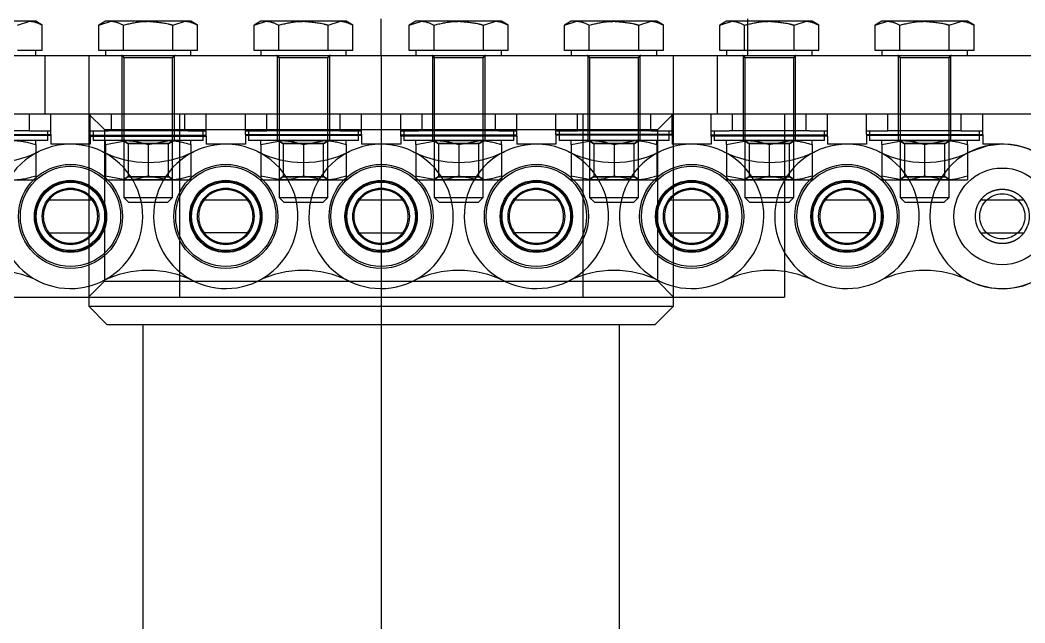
# Model space of a CAD drawing. Header units: metres. Extents: x 0 to 63075, y 0 to 44550.
# Drawn here: x 41609.9 to 41692.1, y 35201.8 to 35251.2 of the extents above; entities that cross this region are included whole.
import ezdxf

# ---------------------------------------------------------------- set-up
doc = ezdxf.new("R2010")
doc.units = ezdxf.units.M
doc.header["$LTSCALE"] = 75
doc.linetypes.add('HIDDEN2', pattern=[4.7625, 3.175, -1.5875])
doc.layers.add('SDM', color=7, linetype='Continuous')
doc.layers.add('ST1', color=7, linetype='HIDDEN2')

# ---------------------------------------------------------------- blocks, each defined once
blk = doc.blocks.new('A$C6e6623c1')
at = {"layer": 'ST1'}
for p, q in [((4337.609, 1710.152), (4334.578, 1710.152)), ((4336.598, 1709.84), (4337.609, 1710.152)), ((4338.078, 1710.152), (4337.609, 1710.152)), ((4338.619, 1709.84), (4338.078, 1710.152)), ((4343.236, 1709.84), (4344.246, 1710.152)), ((4343.778, 1710.152), (4343.236, 1709.84)), ((4344.246, 1710.152), (4343.778, 1710.152)), ((4347.278, 1710.152), (4344.246, 1710.152)), ((4350.309, 1710.152), (4347.278, 1710.152)), ((4349.298, 1709.84), (4350.309, 1710.152)), ((4350.778, 1710.152), (4350.309, 1710.152)), ((4351.319, 1709.84), (4350.778, 1710.152)), ((4355.936, 1709.84), (4356.946, 1710.152)), ((4356.478, 1710.152), (4355.936, 1709.84)), ((4356.946, 1710.152), (4356.478, 1710.152)), ((4359.978, 1710.152), (4356.946, 1710.152)), ((4363.009, 1710.152), (4359.978, 1710.152)), ((4361.998, 1709.84), (4363.009, 1710.152)), ((4363.478, 1710.152), (4363.009, 1710.152)), ((4364.019, 1709.84), (4363.478, 1710.152)), ((4366.327, 1707.353), (4366.327, 1710.353)), ((4368.636, 1709.84), (4369.646, 1710.152)), ((4369.178, 1710.152), (4368.636, 1709.84)), ((4369.646, 1710.152), (4369.178, 1710.152)), ((4372.678, 1710.152), (4369.646, 1710.152)), ((4375.709, 1710.152), (4372.678, 1710.152)), ((4374.698, 1709.84), (4375.709, 1710.152)), ((4376.178, 1710.152), (4375.709, 1710.152)), ((4376.719, 1709.84), (4376.178, 1710.152)), ((4381.336, 1709.84), (4382.346, 1710.152)), ((4381.878, 1710.152), (4381.336, 1709.84)), ((4382.346, 1710.152), (4381.878, 1710.152)), ((4385.378, 1710.152), (4382.346, 1710.152)), ((4388.409, 1710.152), (4385.378, 1710.152)), ((4387.398, 1709.84), (4388.409, 1710.152)), ((4388.878, 1710.152), (4388.409, 1710.152)), ((4389.419, 1709.84), (4388.878, 1710.152)), ((4394.036, 1709.84), (4395.046, 1710.152)), ((4394.578, 1710.152), (4394.036, 1709.84)), ((4395.046, 1710.152), (4394.578, 1710.152)), ((4398.078, 1710.152), (4395.046, 1710.152)), ((4396.328, 1707.353), (4396.328, 1710.353)), ((4401.109, 1710.152), (4398.078, 1710.152)), ((4400.098, 1709.84), (4401.109, 1710.152)), ((4401.578, 1710.152), (4401.109, 1710.152)), ((4402.119, 1709.84), (4401.578, 1710.152)), ((4406.736, 1709.84), (4407.746, 1710.152)), ((4407.278, 1710.152), (4406.736, 1709.84)), ((4407.746, 1710.152), (4407.278, 1710.152)), ((4410.778, 1710.152), (4407.746, 1710.152)), ((4413.809, 1710.152), (4410.778, 1710.152)), ((4412.798, 1709.84), (4413.809, 1710.152)), ((4414.278, 1710.152), (4413.809, 1710.152)), ((4414.819, 1709.84), (4414.278, 1710.152)), ((4338.619, 1707.753), (4338.619, 1709.84)), ((4343.236, 1707.753), (4343.236, 1709.84)), ((4345.257, 1707.753), (4345.257, 1709.84)), ((4349.298, 1707.753), (4349.298, 1709.84)), ((4351.319, 1707.753), (4351.319, 1709.84)), ((4355.936, 1707.753), (4355.936, 1709.84)), ((4357.957, 1707.753), (4357.957, 1709.84)), ((4361.998, 1707.753), (4361.998, 1709.84)), ((4364.019, 1707.753), (4364.019, 1709.84)), ((4368.636, 1707.753), (4368.636, 1709.84)), ((4370.657, 1707.753), (4370.657, 1709.84)), ((4374.698, 1707.753), (4374.698, 1709.84)), ((4376.719, 1707.753), (4376.719, 1709.84)), ((4381.336, 1707.753), (4381.336, 1709.84)), ((4383.357, 1707.753), (4383.357, 1709.84)), ((4387.398, 1707.753), (4387.398, 1709.84)), ((4389.419, 1707.753), (4389.419, 1709.84)), ((4394.036, 1707.753), (4394.036, 1709.84)), ((4396.057, 1707.753), (4396.057, 1709.84)), ((4400.098, 1707.753), (4400.098, 1709.84)), ((4402.119, 1707.753), (4402.119, 1709.84)), ((4406.736, 1707.753), (4406.736, 1709.84)), ((4408.757, 1707.753), (4408.757, 1709.84)), ((4412.798, 1707.753), (4412.798, 1709.84)), ((4414.819, 1707.753), (4414.819, 1709.84)), ((4337.609, 1707.753), (4336.598, 1707.753)), ((4338.619, 1707.753), (4337.609, 1707.753)), ((4338.078, 1707.353), (4338.078, 1707.753)), ((4344.246, 1707.753), (4343.236, 1707.753)), ((4343.778, 1707.753), (4343.778, 1707.353)), ((4345.257, 1707.753), (4344.246, 1707.753)), ((4347.278, 1707.753), (4345.257, 1707.753)), ((4349.298, 1707.753), (4347.278, 1707.753)), ((4350.309, 1707.753), (4349.298, 1707.753)), ((4351.319, 1707.753), (4350.309, 1707.753)), ((4350.778, 1707.353), (4350.778, 1707.753)), ((4356.946, 1707.753), (4355.936, 1707.753)), ((4356.478, 1707.753), (4356.478, 1707.353)), ((4357.957, 1707.753), (4356.946, 1707.753)), ((4359.978, 1707.753), (4357.957, 1707.753)), ((4361.998, 1707.753), (4359.978, 1707.753)), ((4363.009, 1707.753), (4361.998, 1707.753)), ((4364.019, 1707.753), (4363.009, 1707.753)), ((4363.478, 1707.353), (4363.478, 1707.753)), ((4369.646, 1707.753), (4368.636, 1707.753)), ((4369.178, 1707.753), (4369.178, 1707.353)), ((4370.657, 1707.753), (4369.646, 1707.753)), ((4372.678, 1707.753), (4370.657, 1707.753)), ((4374.698, 1707.753), (4372.678, 1707.753)), ((4375.709, 1707.753), (4374.698, 1707.753)), ((4376.719, 1707.753), (4375.709, 1707.753)), ((4376.178, 1707.353), (4376.178, 1707.753)), ((4382.346, 1707.753), (4381.336, 1707.753)), ((4381.878, 1707.753), (4381.878, 1707.353)), ((4383.357, 1707.753), (4382.346, 1707.753)), ((4385.378, 1707.753), (4383.357, 1707.753)), ((4387.398, 1707.753), (4385.378, 1707.753)), ((4388.409, 1707.753), (4387.398, 1707.753)), ((4389.419, 1707.753), (4388.409, 1707.753)), ((4388.878, 1707.353), (4388.878, 1707.753)), ((4395.046, 1707.753), (4394.036, 1707.753)), ((4394.578, 1707.753), (4394.578, 1707.353)), ((4396.057, 1707.753), (4395.046, 1707.753)), ((4398.078, 1707.753), (4396.057, 1707.753)), ((4400.098, 1707.753), (4398.078, 1707.753)), ((4401.109, 1707.753), (4400.098, 1707.753)), ((4402.119, 1707.753), (4401.109, 1707.753)), ((4401.578, 1707.353), (4401.578, 1707.753)), ((4407.746, 1707.753), (4406.736, 1707.753)), ((4407.278, 1707.753), (4407.278, 1707.353)), ((4408.757, 1707.753), (4407.746, 1707.753)), ((4410.778, 1707.753), (4408.757, 1707.753)), ((4412.798, 1707.753), (4410.778, 1707.753)), ((4413.809, 1707.753), (4412.798, 1707.753)), ((4414.819, 1707.753), (4413.809, 1707.753)), ((4414.278, 1707.353), (4414.278, 1707.753)), ((4312.468, 1707.353), (4420.188, 1707.353)), ((4338.828, 1707.353), (4338.828, 1702.59)), ((4342.426, 1707.353), (4342.426, 1686.832)), ((4345.128, 1707.353), (4345.128, 1702.59)), ((4349.278, 1707.152), (4345.278, 1707.152)), ((4345.278, 1707.152), (4345.278, 1695.743)), ((4349.278, 1695.743), (4349.278, 1707.152)), ((4349.428, 1702.59), (4349.428, 1707.353)), ((4357.828, 1707.353), (4357.828, 1702.59)), ((4361.978, 1707.152), (4357.978, 1707.152)), ((4357.978, 1707.152), (4357.978, 1695.743)), ((4361.978, 1695.743), (4361.978, 1707.152)), ((4362.128, 1702.59), (4362.128, 1707.353)), ((4366.327, 1707.353), (4366.327, 1686.832)), ((4370.528, 1707.353), (4370.528, 1702.59)), ((4374.678, 1707.152), (4370.678, 1707.152)), ((4370.678, 1707.152), (4370.678, 1695.743)), ((4374.678, 1695.743), (4374.678, 1707.152)), ((4374.828, 1702.59), (4374.828, 1707.353)), ((4383.228, 1707.353), (4383.228, 1702.59)), ((4387.378, 1707.152), (4383.378, 1707.152)), ((4383.378, 1707.152), (4383.378, 1695.743)), ((4387.378, 1695.743), (4387.378, 1707.152)), ((4387.528, 1702.59), (4387.528, 1707.353)), ((4390.229, 1686.832), (4390.229, 1707.353)), ((4393.828, 1702.59), (4393.828, 1707.353)), ((4395.928, 1707.353), (4395.928, 1702.59)), ((4400.078, 1707.152), (4396.078, 1707.152)), ((4396.078, 1707.152), (4396.078, 1695.743)), ((4400.078, 1695.743), (4400.078, 1707.152)), ((4400.228, 1702.59), (4400.228, 1707.353)), ((4408.628, 1707.353), (4408.628, 1702.59)), ((4412.778, 1707.152), (4408.778, 1707.152)), ((4408.778, 1707.152), (4408.778, 1695.743)), ((4412.778, 1695.743), (4412.778, 1707.152)), ((4412.928, 1702.59), (4412.928, 1707.353)), ((4312.468, 1702.59), (4420.188, 1702.59)), ((4337.578, 1701.19), (4337.578, 1702.59)), ((4339.328, 1701.19), (4339.328, 1702.59)), ((4342.401, 1702.59), (4343.703, 1701.289)), ((4342.528, 1701.19), (4342.528, 1702.59)), ((4344.278, 1701.19), (4344.278, 1702.59)), ((4345.128, 1702.59), (4345.128, 1701.19)), ((4349.428, 1701.19), (4349.428, 1702.59)), ((4349.83, 1702.59), (4349.83, 1687.59)), ((4350.278, 1701.19), (4350.278, 1702.59)), ((4352.028, 1701.19), (4352.028, 1702.59)), ((4355.228, 1701.19), (4355.228, 1702.59)), ((4356.978, 1701.19), (4356.978, 1702.59)), ((4357.828, 1702.59), (4357.828, 1701.19)), ((4362.128, 1701.19), (4362.128, 1702.59)), ((4362.978, 1701.19), (4362.978, 1702.59)), ((4364.728, 1701.19), (4364.728, 1702.59)), ((4367.928, 1701.19), (4367.928, 1702.59)), ((4369.678, 1701.19), (4369.678, 1702.59)), ((4370.528, 1702.59), (4370.528, 1701.19)), ((4374.828, 1701.19), (4374.828, 1702.59)), ((4375.678, 1701.19), (4375.678, 1702.59)), ((4377.428, 1701.19), (4377.428, 1702.59)), ((4380.628, 1701.19), (4380.628, 1702.59)), ((4382.378, 1701.19), (4382.378, 1702.59)), ((4382.825, 1702.59), (4382.825, 1687.59)), ((4383.228, 1702.59), (4383.228, 1701.19)), ((4387.528, 1701.19), (4387.528, 1702.59)), ((4388.378, 1701.19), (4388.378, 1702.59)), ((4388.953, 1701.289), (4390.254, 1702.59)), ((4390.128, 1701.19), (4390.128, 1702.59)), ((4393.328, 1701.19), (4393.328, 1702.59)), ((4395.078, 1701.19), (4395.078, 1702.59)), ((4395.928, 1702.59), (4395.928, 1701.19)), ((4399.323, 1702.59), (4399.323, 1687.59)), ((4400.228, 1701.19), (4400.228, 1702.59)), ((4401.078, 1701.19), (4401.078, 1702.59)), ((4402.828, 1701.19), (4402.828, 1702.59)), ((4406.028, 1701.19), (4406.028, 1702.59)), ((4407.778, 1701.19), (4407.778, 1702.59)), ((4408.628, 1702.59), (4408.628, 1701.19)), ((4412.928, 1701.19), (4412.928, 1702.59)), ((4413.778, 1701.19), (4413.778, 1702.59)), ((4415.528, 1701.19), (4415.528, 1702.59)), ((4337.578, 1701.19), (4331.578, 1701.19)), ((4337.578, 1701.19), (4339.328, 1701.19)), ((4339.078, 1700.39), (4339.078, 1701.19)), ((4339.328, 1700.878), (4339.328, 1701.19)), ((4342.528, 1701.19), (4343.994, 1701.19)), ((4342.528, 1700.753), (4342.528, 1701.19)), ((4342.778, 1701.19), (4342.778, 1700.39)), ((4343.703, 1701.289), (4388.953, 1701.289)), ((4343.703, 1701.289), (4343.703, 1688.891)), ((4350.561, 1701.19), (4343.994, 1701.19)), ((4345.128, 1701.19), (4345.128, 1700.39)), ((4349.428, 1700.39), (4349.428, 1701.19)), ((4350.561, 1701.19), (4352.028, 1701.19)), ((4351.778, 1700.39), (4351.778, 1701.19)), ((4352.028, 1700.753), (4352.028, 1701.19)), ((4355.228, 1701.19), (4356.978, 1701.19)), ((4355.228, 1700.878), (4355.228, 1701.19)), ((4355.478, 1701.19), (4355.478, 1700.39)), ((4362.978, 1701.19), (4356.978, 1701.19)), ((4357.828, 1701.19), (4357.828, 1700.39)), ((4362.128, 1700.39), (4362.128, 1701.19)), ((4362.978, 1701.19), (4364.728, 1701.19)), ((4364.478, 1700.39), (4364.478, 1701.19)), ((4364.728, 1700.878), (4364.728, 1701.19)), ((4367.928, 1701.19), (4369.394, 1701.19)), ((4367.928, 1700.753), (4367.928, 1701.19)), ((4368.178, 1701.19), (4368.178, 1700.39)), ((4375.961, 1701.19), (4369.394, 1701.19)), ((4370.528, 1701.19), (4370.528, 1700.39)), ((4374.828, 1700.39), (4374.828, 1701.19)), ((4375.961, 1701.19), (4377.428, 1701.19)), ((4377.178, 1700.39), (4377.178, 1701.19)), ((4377.428, 1700.753), (4377.428, 1701.19)), ((4380.628, 1701.19), (4382.378, 1701.19)), ((4380.628, 1700.878), (4380.628, 1701.19)), ((4380.878, 1701.19), (4380.878, 1700.39)), ((4388.378, 1701.19), (4382.378, 1701.19)), ((4383.228, 1701.19), (4383.228, 1700.39)), ((4387.528, 1700.39), (4387.528, 1701.19)), ((4388.378, 1701.19), (4390.128, 1701.19)), ((4388.953, 1688.891), (4388.953, 1701.289)), ((4389.878, 1700.39), (4389.878, 1701.19)), ((4390.128, 1700.878), (4390.128, 1701.19)), ((4393.328, 1701.19), (4394.794, 1701.19)), ((4393.328, 1700.753), (4393.328, 1701.19)), ((4393.578, 1701.19), (4393.578, 1700.39)), ((4401.361, 1701.19), (4394.794, 1701.19)), ((4395.928, 1701.19), (4395.928, 1700.39)), ((4400.228, 1700.39), (4400.228, 1701.19)), ((4401.361, 1701.19), (4402.828, 1701.19)), ((4402.578, 1700.39), (4402.578, 1701.19)), ((4402.828, 1700.753), (4402.828, 1701.19)), ((4406.028, 1701.19), (4407.778, 1701.19)), ((4406.028, 1700.878), (4406.028, 1701.19)), ((4406.278, 1701.19), (4406.278, 1700.39)), ((4413.778, 1701.19), (4407.778, 1701.19)), ((4408.628, 1701.19), (4408.628, 1700.39)), ((4412.928, 1700.39), (4412.928, 1701.19)), ((4413.778, 1701.19), (4415.528, 1701.19)), ((4415.278, 1700.39), (4415.278, 1701.19)), ((4415.528, 1700.878), (4415.528, 1701.19)), ((4329.828, 1700.878), (4339.328, 1700.878)), ((4329.828, 1700.84), (4339.328, 1700.84)), ((4339.078, 1700.39), (4330.078, 1700.39)), ((4339.328, 1700.878), (4339.328, 1700.095)), ((4342.528, 1700.84), (4352.028, 1700.84)), ((4342.528, 1700.753), (4352.028, 1700.753)), ((4342.528, 1700.753), (4342.528, 1700.095)), ((4351.778, 1700.39), (4342.778, 1700.39)), ((4343.778, 1700.077), (4345.528, 1700.39)), ((4345.278, 1700.39), (4345.278, 1700.365)), ((4345.278, 1700.39), (4345.628, 1700.145)), ((4349.278, 1700.365), (4345.278, 1700.365)), ((4345.278, 1700.365), (4345.628, 1700.12)), ((4347.278, 1700.077), (4349.028, 1700.39)), ((4348.928, 1700.145), (4349.278, 1700.39)), ((4348.928, 1700.12), (4349.278, 1700.365)), ((4349.278, 1700.365), (4349.278, 1700.39)), ((4352.028, 1700.753), (4352.028, 1700.095)), ((4355.228, 1700.878), (4364.728, 1700.878)), ((4355.228, 1700.878), (4355.228, 1700.095)), ((4355.228, 1700.84), (4364.728, 1700.84)), ((4364.478, 1700.39), (4355.478, 1700.39)), ((4356.478, 1700.077), (4358.228, 1700.39)), ((4357.978, 1700.39), (4357.978, 1700.365)), ((4357.978, 1700.39), (4358.328, 1700.145)), ((4361.978, 1700.365), (4357.978, 1700.365)), ((4357.978, 1700.365), (4358.328, 1700.12)), ((4359.978, 1700.077), (4361.728, 1700.39)), ((4361.628, 1700.145), (4361.978, 1700.39)), ((4361.628, 1700.12), (4361.978, 1700.365)), ((4361.978, 1700.365), (4361.978, 1700.39)), ((4364.728, 1700.878), (4364.728, 1700.095)), ((4377.428, 1700.84), (4367.928, 1700.84)), ((4377.428, 1700.753), (4367.928, 1700.753)), ((4367.928, 1700.753), (4367.928, 1700.095)), ((4377.178, 1700.39), (4368.178, 1700.39)), ((4369.178, 1700.077), (4370.928, 1700.39)), ((4370.678, 1700.39), (4370.678, 1700.365)), ((4370.678, 1700.39), (4371.028, 1700.145)), ((4374.678, 1700.365), (4370.678, 1700.365)), ((4370.678, 1700.365), (4371.028, 1700.12)), ((4372.678, 1700.077), (4374.428, 1700.39)), ((4374.328, 1700.145), (4374.678, 1700.39)), ((4374.328, 1700.12), (4374.678, 1700.365)), ((4374.678, 1700.365), (4374.678, 1700.39)), ((4377.428, 1700.753), (4377.428, 1700.095)), ((4390.128, 1700.878), (4380.628, 1700.878)), ((4380.628, 1700.878), (4380.628, 1700.095)), ((4390.128, 1700.84), (4380.628, 1700.84)), ((4389.878, 1700.39), (4380.878, 1700.39)), ((4381.878, 1700.077), (4383.628, 1700.39)), ((4383.378, 1700.39), (4383.728, 1700.145)), ((4383.378, 1700.39), (4383.378, 1700.365)), ((4387.378, 1700.365), (4383.378, 1700.365)), ((4383.378, 1700.365), (4383.728, 1700.12)), ((4385.378, 1700.077), (4387.128, 1700.39)), ((4387.028, 1700.145), (4387.378, 1700.39)), ((4387.028, 1700.12), (4387.378, 1700.365)), ((4387.378, 1700.365), (4387.378, 1700.39)), ((4390.128, 1700.878), (4390.128, 1700.095)), ((4402.828, 1700.84), (4393.328, 1700.84)), ((4402.828, 1700.753), (4393.328, 1700.753)), ((4393.328, 1700.753), (4393.328, 1700.095)), ((4402.578, 1700.39), (4393.578, 1700.39)), ((4394.578, 1700.077), (4396.328, 1700.39)), ((4396.078, 1700.39), (4396.078, 1700.365)), ((4396.078, 1700.39), (4396.428, 1700.145)), ((4400.078, 1700.365), (4396.078, 1700.365)), ((4396.078, 1700.365), (4396.428, 1700.12)), ((4398.078, 1700.077), (4399.828, 1700.39)), ((4399.728, 1700.145), (4400.078, 1700.39)), ((4399.728, 1700.12), (4400.078, 1700.365)), ((4400.078, 1700.365), (4400.078, 1700.39)), ((4402.828, 1700.753), (4402.828, 1700.095)), ((4406.028, 1700.878), (4415.528, 1700.878)), ((4406.028, 1700.878), (4406.028, 1700.095)), ((4406.028, 1700.84), (4415.528, 1700.84)), ((4415.278, 1700.39), (4406.278, 1700.39)), ((4407.278, 1700.077), (4409.028, 1700.39)), ((4408.778, 1700.39), (4409.128, 1700.145)), ((4408.778, 1700.39), (4408.778, 1700.365)), ((4412.778, 1700.365), (4408.778, 1700.365)), ((4408.778, 1700.365), (4409.128, 1700.12)), ((4410.778, 1700.077), (4412.528, 1700.39)), ((4412.428, 1700.145), (4412.778, 1700.39)), ((4412.428, 1700.12), (4412.778, 1700.365)), ((4412.778, 1700.365), (4412.778, 1700.39)), ((4415.528, 1700.878), (4415.528, 1700.095)), ((4338.078, 1700.077), (4338.078, 1697.503)), ((4340.927, 1700.095), (4339.328, 1700.095)), ((4342.528, 1700.095), (4340.927, 1700.095)), ((4343.778, 1700.077), (4343.778, 1697.503)), ((4348.928, 1700.145), (4345.628, 1700.145)), ((4345.628, 1700.145), (4345.628, 1700.12)), ((4348.928, 1700.12), (4345.628, 1700.12)), ((4345.628, 1700.12), (4345.628, 1697.435)), ((4347.278, 1700.077), (4347.278, 1697.503)), ((4348.928, 1700.12), (4348.928, 1700.145)), ((4348.928, 1697.435), (4348.928, 1700.12)), ((4350.778, 1700.077), (4350.778, 1697.503)), ((4353.627, 1700.095), (4352.028, 1700.095)), ((4355.228, 1700.095), (4353.627, 1700.095)), ((4356.478, 1700.077), (4356.478, 1697.503)), ((4361.628, 1700.145), (4358.328, 1700.145)), ((4358.328, 1700.145), (4358.328, 1700.12)), ((4361.628, 1700.12), (4358.328, 1700.12)), ((4358.328, 1700.12), (4358.328, 1697.435)), ((4359.978, 1700.077), (4359.978, 1697.503)), ((4361.628, 1700.12), (4361.628, 1700.145)), ((4361.628, 1697.435), (4361.628, 1700.12)), ((4363.478, 1700.077), (4363.478, 1697.503)), ((4366.327, 1700.095), (4364.728, 1700.095)), ((4367.928, 1700.095), (4366.327, 1700.095)), ((4369.178, 1700.077), (4369.178, 1697.503)), ((4374.328, 1700.145), (4371.028, 1700.145)), ((4371.028, 1700.145), (4371.028, 1700.12)), ((4374.328, 1700.12), (4371.028, 1700.12)), ((4371.028, 1700.12), (4371.028, 1697.435)), ((4372.678, 1700.077), (4372.678, 1697.503)), ((4374.328, 1700.12), (4374.328, 1700.145)), ((4374.328, 1697.435), (4374.328, 1700.12)), ((4376.178, 1700.077), (4376.178, 1697.503)), ((4379.027, 1700.095), (4377.428, 1700.095)), ((4380.628, 1700.095), (4379.027, 1700.095)), ((4381.878, 1700.077), (4381.878, 1697.503)), ((4387.028, 1700.145), (4383.728, 1700.145)), ((4383.728, 1700.145), (4383.728, 1700.12)), ((4387.028, 1700.12), (4383.728, 1700.12)), ((4383.728, 1700.12), (4383.728, 1697.435)), ((4385.378, 1700.077), (4385.378, 1697.503)), ((4387.028, 1700.12), (4387.028, 1700.145)), ((4387.028, 1697.435), (4387.028, 1700.12)), ((4388.878, 1700.077), (4388.878, 1697.503)), ((4391.727, 1700.095), (4390.128, 1700.095)), ((4393.328, 1700.095), (4391.727, 1700.095)), ((4394.578, 1700.077), (4394.578, 1697.503)), ((4399.728, 1700.145), (4396.428, 1700.145)), ((4396.428, 1700.145), (4396.428, 1700.12)), ((4399.728, 1700.12), (4396.428, 1700.12)), ((4396.428, 1700.12), (4396.428, 1697.435)), ((4398.078, 1700.077), (4398.078, 1697.503)), ((4399.728, 1700.12), (4399.728, 1700.145)), ((4399.728, 1697.435), (4399.728, 1700.12)), ((4401.578, 1700.077), (4401.578, 1697.503)), ((4404.427, 1700.095), (4402.828, 1700.095)), ((4406.028, 1700.095), (4404.427, 1700.095)), ((4407.278, 1700.077), (4407.278, 1697.503)), ((4412.428, 1700.145), (4409.128, 1700.145)), ((4409.128, 1700.145), (4409.128, 1700.12)), ((4412.428, 1700.12), (4409.128, 1700.12)), ((4409.128, 1700.12), (4409.128, 1697.435)), ((4410.778, 1700.077), (4410.778, 1697.503)), ((4412.428, 1700.12), (4412.428, 1700.145)), ((4412.428, 1697.435), (4412.428, 1700.12)), ((4414.278, 1700.077), (4414.278, 1697.503)), ((4417.127, 1700.095), (4415.528, 1700.095)), ((4336.328, 1697.19), (4338.078, 1697.19)), ((4343.778, 1697.503), (4345.528, 1697.19)), ((4343.778, 1697.19), (4345.528, 1697.19)), ((4345.628, 1697.46), (4345.278, 1697.215)), ((4345.628, 1697.435), (4345.278, 1697.19)), ((4345.278, 1697.215), (4349.278, 1697.215)), ((4345.528, 1697.19), (4349.028, 1697.19)), ((4345.628, 1697.46), (4348.928, 1697.46)), ((4345.628, 1697.435), (4348.928, 1697.435)), ((4347.278, 1697.503), (4349.028, 1697.19)), ((4349.278, 1697.215), (4348.928, 1697.46)), ((4349.278, 1697.19), (4348.928, 1697.435)), ((4349.028, 1697.19), (4350.778, 1697.19)), ((4356.478, 1697.503), (4358.228, 1697.19)), ((4356.478, 1697.19), (4358.228, 1697.19)), ((4358.328, 1697.46), (4357.978, 1697.215)), ((4358.328, 1697.435), (4357.978, 1697.19)), ((4357.978, 1697.215), (4361.978, 1697.215)), ((4358.228, 1697.19), (4361.728, 1697.19)), ((4358.328, 1697.46), (4361.628, 1697.46)), ((4358.328, 1697.435), (4361.628, 1697.435)), ((4359.978, 1697.503), (4361.728, 1697.19)), ((4361.978, 1697.215), (4361.628, 1697.46)), ((4361.978, 1697.19), (4361.628, 1697.435)), ((4361.728, 1697.19), (4363.478, 1697.19)), ((4369.178, 1697.503), (4370.928, 1697.19)), ((4369.178, 1697.19), (4370.928, 1697.19)), ((4371.028, 1697.46), (4370.678, 1697.215)), ((4371.028, 1697.435), (4370.678, 1697.19)), ((4370.678, 1697.215), (4374.678, 1697.215)), ((4370.928, 1697.19), (4374.428, 1697.19)), ((4371.028, 1697.46), (4374.328, 1697.46)), ((4371.028, 1697.435), (4374.328, 1697.435)), ((4372.678, 1697.503), (4374.428, 1697.19)), ((4374.678, 1697.215), (4374.328, 1697.46)), ((4374.678, 1697.19), (4374.328, 1697.435)), ((4374.428, 1697.19), (4376.178, 1697.19)), ((4381.878, 1697.503), (4383.628, 1697.19)), ((4381.878, 1697.19), (4383.628, 1697.19)), ((4383.728, 1697.46), (4383.378, 1697.215)), ((4383.728, 1697.435), (4383.378, 1697.19)), ((4383.378, 1697.215), (4387.378, 1697.215)), ((4383.628, 1697.19), (4387.128, 1697.19)), ((4383.728, 1697.46), (4387.028, 1697.46)), ((4383.728, 1697.435), (4387.028, 1697.435)), ((4385.378, 1697.503), (4387.128, 1697.19)), ((4387.378, 1697.215), (4387.028, 1697.46)), ((4387.378, 1697.19), (4387.028, 1697.435)), ((4387.128, 1697.19), (4388.878, 1697.19)), ((4394.578, 1697.503), (4396.328, 1697.19)), ((4394.578, 1697.19), (4396.328, 1697.19)), ((4396.428, 1697.46), (4396.078, 1697.215)), ((4396.428, 1697.435), (4396.078, 1697.19)), ((4396.078, 1697.215), (4400.078, 1697.215)), ((4396.328, 1697.19), (4399.828, 1697.19)), ((4396.428, 1697.46), (4399.728, 1697.46)), ((4396.428, 1697.435), (4399.728, 1697.435)), ((4398.078, 1697.503), (4399.828, 1697.19)), ((4400.078, 1697.215), (4399.728, 1697.46)), ((4400.078, 1697.19), (4399.728, 1697.435)), ((4399.828, 1697.19), (4401.578, 1697.19)), ((4407.278, 1697.503), (4409.028, 1697.19)), ((4407.278, 1697.19), (4409.028, 1697.19)), ((4409.128, 1697.46), (4408.778, 1697.215)), ((4409.128, 1697.435), (4408.778, 1697.19)), ((4408.778, 1697.215), (4412.778, 1697.215)), ((4409.028, 1697.19), (4412.528, 1697.19)), ((4409.128, 1697.46), (4412.428, 1697.46)), ((4409.128, 1697.435), (4412.428, 1697.435)), ((4410.778, 1697.503), (4412.528, 1697.19)), ((4412.778, 1697.215), (4412.428, 1697.46)), ((4412.778, 1697.19), (4412.428, 1697.435)), ((4412.528, 1697.19), (4414.278, 1697.19)), ((4339.237, 1695.637), (4339.147, 1695.525)), ((4342.708, 1695.525), (4339.147, 1695.525)), ((4342.708, 1695.525), (4342.534, 1695.73)), ((4345.278, 1695.743), (4349.278, 1695.743)), ((4345.278, 1695.743), (4345.668, 1695.353)), ((4345.668, 1695.353), (4348.888, 1695.353)), ((4348.888, 1695.353), (4349.278, 1695.743)), ((4355.408, 1695.525), (4351.847, 1695.525)), ((4357.978, 1695.743), (4361.978, 1695.743)), ((4357.978, 1695.743), (4358.368, 1695.353)), ((4358.368, 1695.353), (4361.588, 1695.353)), ((4361.588, 1695.353), (4361.978, 1695.743)), ((4364.637, 1695.637), (4364.547, 1695.525)), ((4368.108, 1695.525), (4364.547, 1695.525)), ((4368.108, 1695.525), (4367.934, 1695.73)), ((4370.678, 1695.743), (4374.678, 1695.743)), ((4370.678, 1695.743), (4371.068, 1695.353)), ((4371.068, 1695.353), (4374.288, 1695.353)), ((4374.288, 1695.353), (4374.678, 1695.743)), ((4380.808, 1695.525), (4377.247, 1695.525)), ((4383.378, 1695.743), (4387.378, 1695.743)), ((4383.378, 1695.743), (4383.768, 1695.353)), ((4383.768, 1695.353), (4386.988, 1695.353)), ((4386.988, 1695.353), (4387.378, 1695.743)), ((4390.037, 1695.637), (4389.947, 1695.525)), ((4393.508, 1695.525), (4389.947, 1695.525)), ((4393.508, 1695.525), (4393.334, 1695.73)), ((4396.078, 1695.743), (4400.078, 1695.743)), ((4396.078, 1695.743), (4396.468, 1695.353)), ((4396.468, 1695.353), (4399.688, 1695.353)), ((4399.688, 1695.353), (4400.078, 1695.743)), ((4406.208, 1695.525), (4402.647, 1695.525)), ((4408.778, 1695.743), (4412.778, 1695.743)), ((4408.778, 1695.743), (4409.168, 1695.353)), ((4409.168, 1695.353), (4412.388, 1695.353)), ((4412.388, 1695.353), (4412.778, 1695.743)), ((4415.437, 1695.637), (4415.347, 1695.525)), ((4418.908, 1695.525), (4415.347, 1695.525)), ((4418.908, 1695.525), (4418.734, 1695.73)), ((4339.147, 1692.855), (4342.708, 1692.855)), ((4355.408, 1692.855), (4351.847, 1692.855)), ((4351.937, 1692.743), (4351.847, 1692.855)), ((4355.408, 1692.855), (4355.234, 1692.65)), ((4364.547, 1692.855), (4368.108, 1692.855)), ((4380.808, 1692.855), (4377.247, 1692.855)), ((4377.337, 1692.743), (4377.247, 1692.855)), ((4380.808, 1692.855), (4380.634, 1692.65)), ((4389.947, 1692.855), (4393.508, 1692.855)), ((4406.208, 1692.855), (4402.647, 1692.855)), ((4402.737, 1692.743), (4402.647, 1692.855)), ((4406.208, 1692.855), (4406.034, 1692.65)), ((4415.347, 1692.855), (4418.908, 1692.855)), ((4343.703, 1688.891), (4342.401, 1687.59)), ((4343.703, 1688.891), (4388.953, 1688.891)), ((4390.254, 1687.59), (4388.953, 1688.891)), ((4333.332, 1687.59), (4349.83, 1687.59)), ((4349.83, 1687.59), (4382.825, 1687.59)), ((4382.825, 1687.59), (4399.323, 1687.59)), ((4342.426, 1686.832), (4366.327, 1686.832)), ((4342.426, 1686.832), (4343.905, 1685.353)), ((4366.327, 1686.832), (4366.327, 1685.353)), ((4366.327, 1686.832), (4390.229, 1686.832)), ((4388.75, 1685.353), (4390.229, 1686.832)), ((4343.905, 1685.353), (4366.327, 1685.353)), ((4346.828, 1685.353), (4346.828, 1622.652)), ((4366.327, 1685.353), (4388.75, 1685.353)), ((4366.327, 1685.353), (4366.327, 1622.652)), ((4385.828, 1622.652), (4385.828, 1685.353))]:
    blk.add_line(p, q, dxfattribs=at)
at = {"layer": 'ST1', "flags": 128}
for points in [[(4417.127, 1700.095), (4415.919, 1699.97), (4414.506, 1699.481)], [(4351.847, 1695.525), (4352.054, 1695.763), (4352.164, 1695.866)], [(4377.247, 1695.525), (4377.454, 1695.763), (4377.564, 1695.866)], [(4402.647, 1695.525), (4402.854, 1695.763), (4402.964, 1695.866)], [(4339.147, 1692.855), (4339.354, 1692.617), (4339.464, 1692.514)], [(4364.547, 1692.855), (4364.754, 1692.617), (4364.864, 1692.514)], [(4389.947, 1692.855), (4390.154, 1692.617), (4390.264, 1692.514)], [(4415.347, 1692.855), (4415.554, 1692.617), (4415.664, 1692.514)]]:
    blk.add_lwpolyline(points, dxfattribs=at)
at = {"layer": 'ST1'}
for centre, radius in [((4340.927, 1694.19), 4.255), ((4340.927, 1694.19), 4.1), ((4340.927, 1694.19), 4.1), ((4340.927, 1694.19), 4.1), ((4340.927, 1694.19), 4.1), ((4353.627, 1694.19), 4.255), ((4353.627, 1694.19), 4.1), ((4353.627, 1694.19), 4.1), ((4353.627, 1694.19), 4.1), ((4353.627, 1694.19), 4.1), ((4366.327, 1694.19), 4.255), ((4366.327, 1694.19), 4.1), ((4366.327, 1694.19), 4.1), ((4366.327, 1694.19), 4.1), ((4366.327, 1694.19), 4.1), ((4379.027, 1694.19), 4.255), ((4379.027, 1694.19), 4.1), ((4379.027, 1694.19), 4.1), ((4379.027, 1694.19), 4.1), ((4379.027, 1694.19), 4.1), ((4391.727, 1694.19), 4.255), ((4391.727, 1694.19), 4.1), ((4391.727, 1694.19), 4.1), ((4391.727, 1694.19), 4.1), ((4391.727, 1694.19), 4.1), ((4404.427, 1694.19), 4.255), ((4404.427, 1694.19), 4.1), ((4404.427, 1694.19), 4.1), ((4404.427, 1694.19), 4.1), ((4404.427, 1694.19), 4.1), ((4417.127, 1694.19), 3.96), ((4340.927, 1694.19), 2.955), ((4340.927, 1694.19), 2.893), ((4340.927, 1694.19), 2.803), ((4353.627, 1694.19), 2.955), ((4353.627, 1694.19), 2.892), ((4353.627, 1694.19), 2.803), ((4366.327, 1694.19), 2.955), ((4366.327, 1694.19), 2.892), ((4366.327, 1694.19), 2.803), ((4379.027, 1694.19), 2.955), ((4379.027, 1694.19), 2.893), ((4379.027, 1694.19), 2.803), ((4391.727, 1694.19), 2.955), ((4391.727, 1694.19), 2.892), ((4391.727, 1694.19), 2.803), ((4404.427, 1694.19), 2.955), ((4404.427, 1694.19), 2.892), ((4404.427, 1694.19), 2.803), ((4340.927, 1694.19), 2.314), ((4353.627, 1694.19), 2.314), ((4366.327, 1694.19), 2.314), ((4379.027, 1694.19), 2.314), ((4391.727, 1694.19), 2.314), ((4404.427, 1694.19), 2.314), ((4417.127, 1694.19), 1.845)]:
    blk.add_circle(centre, radius, dxfattribs=at)
for centre, radius, start, end in [((4345.078, 1707.152), 0.2, 0, 90), ((4349.478, 1707.152), 0.2, 90, 180), ((4357.778, 1707.152), 0.2, 0, 90), ((4362.178, 1707.152), 0.2, 90, 180), ((4370.478, 1707.152), 0.2, 0, 90), ((4374.878, 1707.152), 0.2, 90, 180), ((4383.178, 1707.152), 0.2, 0, 90), ((4387.578, 1707.152), 0.2, 90, 180), ((4395.878, 1707.152), 0.2, 0, 90), ((4400.278, 1707.152), 0.2, 90, 180), ((4408.578, 1707.152), 0.2, 0, 90), ((4412.978, 1707.152), 0.2, 90, 180), ((4334.578, 1707.005), 8.397, 243.64084, 296.35916), ((4340.927, 1694.19), 5.905, 90, 243.64084), ((4340.927, 1694.19), 5.905, 243.64084, 90), ((4347.278, 1707.005), 8.397, 243.64084, 296.35916), ((4353.627, 1694.19), 5.905, 90, 296.35916), ((4353.627, 1694.19), 5.905, 296.35916, 90), ((4359.978, 1707.005), 8.397, 243.64084, 296.35916), ((4366.327, 1694.19), 5.905, 90, 243.64084), ((4366.327, 1694.19), 5.905, 243.64084, 90), ((4372.678, 1707.005), 8.397, 243.64084, 296.35916), ((4379.027, 1694.19), 5.905, 90, 296.35916), ((4379.027, 1694.19), 5.905, 296.35916, 90), ((4385.378, 1707.005), 8.397, 243.64084, 296.35916), ((4391.727, 1694.19), 5.905, 90, 243.64084), ((4391.727, 1694.19), 5.905, 243.64084, 90), ((4398.078, 1707.005), 8.397, 243.64084, 296.35916), ((4404.427, 1694.19), 5.905, 90, 296.35916), ((4404.427, 1694.19), 5.905, 296.35916, 90), ((4410.778, 1707.005), 8.397, 243.64084, 296.35916), ((4417.127, 1694.19), 5.92, 57.56669, 302.43331), ((4417.127, 1694.19), 5.905, 243.64084, 90), ((4340.927, 1694.19), 2.225, 143.1301, 216.8699), ((4340.927, 1694.19), 2.225, 323.1301, 36.8699), ((4353.627, 1694.19), 2.225, 143.1301, 216.8699), ((4353.627, 1694.19), 2.225, 323.1301, 36.8699), ((4366.327, 1694.19), 2.225, 143.1301, 216.8699), ((4366.327, 1694.19), 2.225, 323.1301, 36.8699), ((4379.027, 1694.19), 2.225, 143.1301, 216.8699), ((4379.027, 1694.19), 2.225, 323.1301, 36.8699), ((4391.727, 1694.19), 2.225, 143.1301, 216.8699), ((4391.727, 1694.19), 2.225, 323.1301, 36.8699), ((4404.427, 1694.19), 2.225, 143.1301, 216.8699), ((4404.427, 1694.19), 2.225, 323.1301, 36.8699), ((4417.127, 1694.19), 2.225, 143.1301, 216.8699), ((4417.127, 1694.19), 2.225, 323.1301, 36.8699), ((4334.578, 1681.375), 8.397, 63.64084, 116.35916), ((4347.278, 1681.375), 8.397, 63.64084, 116.35916), ((4359.978, 1681.375), 8.397, 63.64084, 116.35916), ((4372.678, 1681.375), 8.397, 63.64084, 116.35916), ((4385.378, 1681.375), 8.397, 63.64084, 116.35916), ((4398.078, 1681.375), 8.397, 63.64084, 116.35916), ((4410.778, 1681.375), 8.397, 63.64084, 116.35916)]:
    blk.add_arc(centre, radius, start, end, dxfattribs=at)
for points, knots in [([(4337.609, 1710.152), (4337.633, 1710.152), (4337.974, 1710.148), (4338.308, 1709.988), (4338.619, 1709.84)], [0, 0, 0, 0, 0.070174, 1, 1, 1, 1]), ([(4344.246, 1710.152), (4344.27, 1710.152), (4344.612, 1710.148), (4344.946, 1709.988), (4345.257, 1709.84)], [0, 0, 0, 0, 0.070174, 1, 1, 1, 1]), ([(4345.257, 1709.84), (4345.775, 1709.969), (4346.442, 1710.135), (4347.126, 1710.149), (4347.278, 1710.152)], [0, 0, 0, 0, 0.778131, 1, 1, 1, 1]), ([(4347.278, 1710.152), (4347.826, 1710.112), (4348.51, 1710.061), (4349.168, 1709.877), (4349.298, 1709.84)], [0, 0, 0, 0, 0.801725, 1, 1, 1, 1]), ([(4350.309, 1710.152), (4350.333, 1710.152), (4350.674, 1710.148), (4351.008, 1709.988), (4351.319, 1709.84)], [0, 0, 0, 0, 0.070174, 1, 1, 1, 1]), ([(4356.946, 1710.152), (4356.97, 1710.152), (4357.312, 1710.148), (4357.646, 1709.988), (4357.957, 1709.84)], [0, 0, 0, 0, 0.070174, 1, 1, 1, 1]), ([(4357.957, 1709.84), (4358.475, 1709.969), (4359.142, 1710.135), (4359.826, 1710.149), (4359.978, 1710.152)], [0, 0, 0, 0, 0.778131, 1, 1, 1, 1]), ([(4359.978, 1710.152), (4360.526, 1710.112), (4361.21, 1710.061), (4361.868, 1709.877), (4361.998, 1709.84)], [0, 0, 0, 0, 0.801725, 1, 1, 1, 1]), ([(4363.009, 1710.152), (4363.033, 1710.152), (4363.374, 1710.148), (4363.708, 1709.988), (4364.019, 1709.84)], [0, 0, 0, 0, 0.070174, 1, 1, 1, 1]), ([(4369.646, 1710.152), (4369.67, 1710.152), (4370.012, 1710.148), (4370.346, 1709.988), (4370.657, 1709.84)], [0, 0, 0, 0, 0.070174, 1, 1, 1, 1]), ([(4370.657, 1709.84), (4371.175, 1709.969), (4371.842, 1710.135), (4372.526, 1710.149), (4372.678, 1710.152)], [0, 0, 0, 0, 0.778131, 1, 1, 1, 1]), ([(4372.678, 1710.152), (4373.226, 1710.112), (4373.91, 1710.061), (4374.568, 1709.877), (4374.698, 1709.84)], [0, 0, 0, 0, 0.801725, 1, 1, 1, 1]), ([(4375.709, 1710.152), (4375.733, 1710.152), (4376.074, 1710.148), (4376.408, 1709.988), (4376.719, 1709.84)], [0, 0, 0, 0, 0.070174, 1, 1, 1, 1]), ([(4382.346, 1710.152), (4382.37, 1710.152), (4382.712, 1710.148), (4383.046, 1709.988), (4383.357, 1709.84)], [0, 0, 0, 0, 0.070174, 1, 1, 1, 1]), ([(4383.357, 1709.84), (4383.875, 1709.969), (4384.542, 1710.135), (4385.226, 1710.149), (4385.378, 1710.152)], [0, 0, 0, 0, 0.778131, 1, 1, 1, 1]), ([(4385.378, 1710.152), (4385.926, 1710.112), (4386.61, 1710.061), (4387.268, 1709.877), (4387.398, 1709.84)], [0, 0, 0, 0, 0.801725, 1, 1, 1, 1]), ([(4388.409, 1710.152), (4388.433, 1710.152), (4388.774, 1710.148), (4389.108, 1709.988), (4389.419, 1709.84)], [0, 0, 0, 0, 0.070174, 1, 1, 1, 1]), ([(4395.046, 1710.152), (4395.07, 1710.152), (4395.412, 1710.148), (4395.746, 1709.988), (4396.057, 1709.84)], [0, 0, 0, 0, 0.070174, 1, 1, 1, 1]), ([(4396.057, 1709.84), (4396.575, 1709.969), (4397.242, 1710.135), (4397.926, 1710.149), (4398.078, 1710.152)], [0, 0, 0, 0, 0.778131, 1, 1, 1, 1]), ([(4398.078, 1710.152), (4398.626, 1710.112), (4399.31, 1710.061), (4399.968, 1709.877), (4400.098, 1709.84)], [0, 0, 0, 0, 0.801725, 1, 1, 1, 1]), ([(4401.109, 1710.152), (4401.133, 1710.152), (4401.474, 1710.148), (4401.808, 1709.988), (4402.119, 1709.84)], [0, 0, 0, 0, 0.070174, 1, 1, 1, 1]), ([(4407.746, 1710.152), (4407.77, 1710.152), (4408.112, 1710.148), (4408.446, 1709.988), (4408.757, 1709.84)], [0, 0, 0, 0, 0.070174, 1, 1, 1, 1]), ([(4408.757, 1709.84), (4409.275, 1709.969), (4409.942, 1710.135), (4410.626, 1710.149), (4410.778, 1710.152)], [0, 0, 0, 0, 0.778131, 1, 1, 1, 1]), ([(4410.778, 1710.152), (4411.326, 1710.112), (4412.01, 1710.061), (4412.668, 1709.877), (4412.798, 1709.84)], [0, 0, 0, 0, 0.801725, 1, 1, 1, 1]), ([(4413.809, 1710.152), (4413.833, 1710.152), (4414.174, 1710.148), (4414.508, 1709.988), (4414.819, 1709.84)], [0, 0, 0, 0, 0.070174, 1, 1, 1, 1]), ([(4336.328, 1700.39), (4336.369, 1700.39), (4336.96, 1700.385), (4337.539, 1700.226), (4338.078, 1700.077)], [0, 0, 0, 0, 0.0701742, 1, 1, 1, 1]), ([(4338.078, 1700.077), (4338.078, 1700.125), (4338.078, 1700.308), (4338.078, 1700.355), (4338.078, 1700.39)], [0, 0, 0, 0, 0.257551, 1, 1, 1, 1]), ([(4343.778, 1700.077), (4343.778, 1700.125), (4343.778, 1700.308), (4343.778, 1700.355), (4343.778, 1700.39)], [0, 0, 0, 0, 0.257551, 1, 1, 1, 1]), ([(4345.528, 1700.39), (4345.569, 1700.39), (4346.16, 1700.385), (4346.739, 1700.226), (4347.278, 1700.077)], [0, 0, 0, 0, 0.070174, 1, 1, 1, 1]), ([(4349.028, 1700.39), (4349.069, 1700.39), (4349.66, 1700.385), (4350.239, 1700.226), (4350.778, 1700.077)], [0, 0, 0, 0, 0.0701742, 1, 1, 1, 1]), ([(4350.778, 1700.077), (4350.778, 1700.125), (4350.778, 1700.308), (4350.778, 1700.355), (4350.778, 1700.39)], [0, 0, 0, 0, 0.257551, 1, 1, 1, 1]), ([(4356.478, 1700.077), (4356.478, 1700.125), (4356.478, 1700.308), (4356.478, 1700.355), (4356.478, 1700.39)], [0, 0, 0, 0, 0.257551, 1, 1, 1, 1]), ([(4358.228, 1700.39), (4358.269, 1700.39), (4358.86, 1700.385), (4359.439, 1700.226), (4359.978, 1700.077)], [0, 0, 0, 0, 0.070174, 1, 1, 1, 1]), ([(4361.728, 1700.39), (4361.769, 1700.39), (4362.36, 1700.385), (4362.939, 1700.226), (4363.478, 1700.077)], [0, 0, 0, 0, 0.0701742, 1, 1, 1, 1]), ([(4363.478, 1700.077), (4363.478, 1700.125), (4363.478, 1700.308), (4363.478, 1700.355), (4363.478, 1700.39)], [0, 0, 0, 0, 0.257551, 1, 1, 1, 1]), ([(4369.178, 1700.077), (4369.178, 1700.125), (4369.178, 1700.308), (4369.178, 1700.355), (4369.178, 1700.39)], [0, 0, 0, 0, 0.257551, 1, 1, 1, 1]), ([(4370.928, 1700.39), (4370.969, 1700.39), (4371.56, 1700.385), (4372.139, 1700.226), (4372.678, 1700.077)], [0, 0, 0, 0, 0.070174, 1, 1, 1, 1]), ([(4374.428, 1700.39), (4374.469, 1700.39), (4375.06, 1700.385), (4375.639, 1700.226), (4376.178, 1700.077)], [0, 0, 0, 0, 0.0701742, 1, 1, 1, 1]), ([(4376.178, 1700.077), (4376.178, 1700.125), (4376.178, 1700.308), (4376.178, 1700.355), (4376.178, 1700.39)], [0, 0, 0, 0, 0.257551, 1, 1, 1, 1]), ([(4381.878, 1700.077), (4381.878, 1700.125), (4381.878, 1700.308), (4381.878, 1700.355), (4381.878, 1700.39)], [0, 0, 0, 0, 0.257551, 1, 1, 1, 1]), ([(4383.628, 1700.39), (4383.669, 1700.39), (4384.26, 1700.385), (4384.839, 1700.226), (4385.378, 1700.077)], [0, 0, 0, 0, 0.070174, 1, 1, 1, 1]), ([(4387.128, 1700.39), (4387.169, 1700.39), (4387.76, 1700.385), (4388.339, 1700.226), (4388.878, 1700.077)], [0, 0, 0, 0, 0.0701742, 1, 1, 1, 1]), ([(4388.878, 1700.077), (4388.878, 1700.125), (4388.878, 1700.308), (4388.878, 1700.355), (4388.878, 1700.39)], [0, 0, 0, 0, 0.257551, 1, 1, 1, 1]), ([(4394.578, 1700.077), (4394.578, 1700.125), (4394.578, 1700.308), (4394.578, 1700.355), (4394.578, 1700.39)], [0, 0, 0, 0, 0.257551, 1, 1, 1, 1]), ([(4396.328, 1700.39), (4396.369, 1700.39), (4396.96, 1700.385), (4397.539, 1700.226), (4398.078, 1700.077)], [0, 0, 0, 0, 0.070174, 1, 1, 1, 1]), ([(4399.828, 1700.39), (4399.869, 1700.39), (4400.46, 1700.385), (4401.039, 1700.226), (4401.578, 1700.077)], [0, 0, 0, 0, 0.0701742, 1, 1, 1, 1]), ([(4401.578, 1700.077), (4401.578, 1700.125), (4401.578, 1700.308), (4401.578, 1700.355), (4401.578, 1700.39)], [0, 0, 0, 0, 0.257551, 1, 1, 1, 1]), ([(4407.278, 1700.077), (4407.278, 1700.125), (4407.278, 1700.308), (4407.278, 1700.355), (4407.278, 1700.39)], [0, 0, 0, 0, 0.257551, 1, 1, 1, 1]), ([(4409.028, 1700.39), (4409.069, 1700.39), (4409.66, 1700.385), (4410.239, 1700.226), (4410.778, 1700.077)], [0, 0, 0, 0, 0.070174, 1, 1, 1, 1]), ([(4412.528, 1700.39), (4412.569, 1700.39), (4413.16, 1700.385), (4413.739, 1700.226), (4414.278, 1700.077)], [0, 0, 0, 0, 0.0701742, 1, 1, 1, 1]), ([(4414.278, 1700.077), (4414.278, 1700.125), (4414.278, 1700.308), (4414.278, 1700.355), (4414.278, 1700.39)], [0, 0, 0, 0, 0.257551, 1, 1, 1, 1]), ([(4336.328, 1697.19), (4336.369, 1697.19), (4336.96, 1697.195), (4337.539, 1697.354), (4338.078, 1697.503)], [0, 0, 0, 0, 0.0701742, 1, 1, 1, 1]), ([(4338.078, 1697.503), (4338.078, 1697.455), (4338.078, 1697.272), (4338.078, 1697.225), (4338.078, 1697.19)], [0, 0, 0, 0, 0.257551, 1, 1, 1, 1]), ([(4343.778, 1697.503), (4343.778, 1697.455), (4343.778, 1697.272), (4343.778, 1697.225), (4343.778, 1697.19)], [0, 0, 0, 0, 0.257551, 1, 1, 1, 1]), ([(4345.528, 1697.19), (4345.569, 1697.19), (4346.16, 1697.195), (4346.739, 1697.354), (4347.278, 1697.503)], [0, 0, 0, 0, 0.070174, 1, 1, 1, 1]), ([(4349.028, 1697.19), (4349.069, 1697.19), (4349.66, 1697.195), (4350.239, 1697.354), (4350.778, 1697.503)], [0, 0, 0, 0, 0.0701742, 1, 1, 1, 1]), ([(4350.778, 1697.503), (4350.778, 1697.455), (4350.778, 1697.272), (4350.778, 1697.225), (4350.778, 1697.19)], [0, 0, 0, 0, 0.257551, 1, 1, 1, 1]), ([(4356.478, 1697.503), (4356.478, 1697.455), (4356.478, 1697.272), (4356.478, 1697.225), (4356.478, 1697.19)], [0, 0, 0, 0, 0.257551, 1, 1, 1, 1]), ([(4358.228, 1697.19), (4358.269, 1697.19), (4358.86, 1697.195), (4359.439, 1697.354), (4359.978, 1697.503)], [0, 0, 0, 0, 0.070174, 1, 1, 1, 1]), ([(4361.728, 1697.19), (4361.769, 1697.19), (4362.36, 1697.195), (4362.939, 1697.354), (4363.478, 1697.503)], [0, 0, 0, 0, 0.0701742, 1, 1, 1, 1]), ([(4363.478, 1697.503), (4363.478, 1697.455), (4363.478, 1697.272), (4363.478, 1697.225), (4363.478, 1697.19)], [0, 0, 0, 0, 0.257551, 1, 1, 1, 1]), ([(4369.178, 1697.503), (4369.178, 1697.455), (4369.178, 1697.272), (4369.178, 1697.225), (4369.178, 1697.19)], [0, 0, 0, 0, 0.257551, 1, 1, 1, 1]), ([(4370.928, 1697.19), (4370.969, 1697.19), (4371.56, 1697.195), (4372.139, 1697.354), (4372.678, 1697.503)], [0, 0, 0, 0, 0.070174, 1, 1, 1, 1]), ([(4374.428, 1697.19), (4374.469, 1697.19), (4375.06, 1697.195), (4375.639, 1697.354), (4376.178, 1697.503)], [0, 0, 0, 0, 0.0701742, 1, 1, 1, 1]), ([(4376.178, 1697.503), (4376.178, 1697.455), (4376.178, 1697.272), (4376.178, 1697.225), (4376.178, 1697.19)], [0, 0, 0, 0, 0.257551, 1, 1, 1, 1]), ([(4381.878, 1697.503), (4381.878, 1697.455), (4381.878, 1697.272), (4381.878, 1697.225), (4381.878, 1697.19)], [0, 0, 0, 0, 0.257551, 1, 1, 1, 1]), ([(4383.628, 1697.19), (4383.669, 1697.19), (4384.26, 1697.195), (4384.839, 1697.354), (4385.378, 1697.503)], [0, 0, 0, 0, 0.070174, 1, 1, 1, 1]), ([(4387.128, 1697.19), (4387.169, 1697.19), (4387.76, 1697.195), (4388.339, 1697.354), (4388.878, 1697.503)], [0, 0, 0, 0, 0.0701742, 1, 1, 1, 1]), ([(4388.878, 1697.503), (4388.878, 1697.455), (4388.878, 1697.272), (4388.878, 1697.225), (4388.878, 1697.19)], [0, 0, 0, 0, 0.257551, 1, 1, 1, 1]), ([(4394.578, 1697.503), (4394.578, 1697.455), (4394.578, 1697.272), (4394.578, 1697.225), (4394.578, 1697.19)], [0, 0, 0, 0, 0.257551, 1, 1, 1, 1]), ([(4396.328, 1697.19), (4396.369, 1697.19), (4396.96, 1697.195), (4397.539, 1697.354), (4398.078, 1697.503)], [0, 0, 0, 0, 0.070174, 1, 1, 1, 1]), ([(4399.828, 1697.19), (4399.869, 1697.19), (4400.46, 1697.195), (4401.039, 1697.354), (4401.578, 1697.503)], [0, 0, 0, 0, 0.0701742, 1, 1, 1, 1]), ([(4401.578, 1697.503), (4401.578, 1697.455), (4401.578, 1697.272), (4401.578, 1697.225), (4401.578, 1697.19)], [0, 0, 0, 0, 0.257551, 1, 1, 1, 1]), ([(4407.278, 1697.503), (4407.278, 1697.455), (4407.278, 1697.272), (4407.278, 1697.225), (4407.278, 1697.19)], [0, 0, 0, 0, 0.257551, 1, 1, 1, 1]), ([(4409.028, 1697.19), (4409.069, 1697.19), (4409.66, 1697.195), (4410.239, 1697.354), (4410.778, 1697.503)], [0, 0, 0, 0, 0.070174, 1, 1, 1, 1]), ([(4412.528, 1697.19), (4412.569, 1697.19), (4413.16, 1697.195), (4413.739, 1697.354), (4414.278, 1697.503)], [0, 0, 0, 0, 0.0701742, 1, 1, 1, 1]), ([(4414.278, 1697.503), (4414.278, 1697.455), (4414.278, 1697.272), (4414.278, 1697.225), (4414.278, 1697.19)], [0, 0, 0, 0, 0.257551, 1, 1, 1, 1]), ([(4339.147, 1695.525), (4339.259, 1695.655), (4339.478, 1695.911), (4339.918, 1696.194), (4340.407, 1696.374), (4340.927, 1696.435), (4341.448, 1696.374), (4341.937, 1696.194), (4342.377, 1695.911), (4342.596, 1695.655), (4342.708, 1695.525)], [0, 0, 0, 0, 0.130043, 0.255982, 0.379107, 0.5, 0.620893, 0.744018, 0.869957, 1, 1, 1, 1]), ([(4351.847, 1695.525), (4351.959, 1695.655), (4352.178, 1695.911), (4352.618, 1696.194), (4353.107, 1696.374), (4353.627, 1696.435), (4354.148, 1696.374), (4354.637, 1696.194), (4355.077, 1695.911), (4355.296, 1695.655), (4355.408, 1695.525)], [0, 0, 0, 0, 0.130043, 0.255982, 0.379107, 0.5, 0.620893, 0.744018, 0.869957, 1, 1, 1, 1]), ([(4364.547, 1695.525), (4364.659, 1695.655), (4364.878, 1695.911), (4365.318, 1696.194), (4365.807, 1696.374), (4366.327, 1696.435), (4366.848, 1696.374), (4367.337, 1696.194), (4367.777, 1695.911), (4367.996, 1695.655), (4368.108, 1695.525)], [0, 0, 0, 0, 0.130043, 0.255982, 0.379107, 0.5, 0.620893, 0.744018, 0.869957, 1, 1, 1, 1]), ([(4377.247, 1695.525), (4377.359, 1695.655), (4377.578, 1695.911), (4378.018, 1696.194), (4378.507, 1696.374), (4379.027, 1696.435), (4379.548, 1696.374), (4380.037, 1696.194), (4380.477, 1695.911), (4380.696, 1695.655), (4380.808, 1695.525)], [0, 0, 0, 0, 0.130043, 0.255982, 0.379107, 0.5, 0.620893, 0.744018, 0.869957, 1, 1, 1, 1]), ([(4389.947, 1695.525), (4390.059, 1695.655), (4390.278, 1695.911), (4390.718, 1696.194), (4391.207, 1696.374), (4391.727, 1696.435), (4392.248, 1696.374), (4392.737, 1696.194), (4393.177, 1695.911), (4393.396, 1695.655), (4393.508, 1695.525)], [0, 0, 0, 0, 0.130043, 0.255982, 0.379107, 0.5, 0.620893, 0.744018, 0.869957, 1, 1, 1, 1]), ([(4402.647, 1695.525), (4402.759, 1695.655), (4402.978, 1695.911), (4403.418, 1696.194), (4403.907, 1696.374), (4404.427, 1696.435), (4404.948, 1696.374), (4405.437, 1696.194), (4405.877, 1695.911), (4406.096, 1695.655), (4406.208, 1695.525)], [0, 0, 0, 0, 0.130043, 0.255982, 0.379107, 0.5, 0.620893, 0.744018, 0.869957, 1, 1, 1, 1]), ([(4415.347, 1695.525), (4415.459, 1695.655), (4415.678, 1695.911), (4416.118, 1696.194), (4416.607, 1696.374), (4417.127, 1696.435), (4417.648, 1696.374), (4418.137, 1696.194), (4418.577, 1695.911), (4418.796, 1695.655), (4418.908, 1695.525)], [0, 0, 0, 0, 0.130043, 0.255982, 0.379107, 0.5, 0.620893, 0.744018, 0.869957, 1, 1, 1, 1]), ([(4342.708, 1692.855), (4342.596, 1692.725), (4342.377, 1692.469), (4341.937, 1692.186), (4341.448, 1692.006), (4340.927, 1691.945), (4340.407, 1692.006), (4339.918, 1692.186), (4339.478, 1692.469), (4339.259, 1692.725), (4339.147, 1692.855)], [0, 0, 0, 0, 0.130043, 0.255982, 0.379107, 0.5, 0.620893, 0.744018, 0.869957, 1, 1, 1, 1]), ([(4355.408, 1692.855), (4355.296, 1692.725), (4355.077, 1692.469), (4354.637, 1692.186), (4354.148, 1692.006), (4353.627, 1691.945), (4353.107, 1692.006), (4352.618, 1692.186), (4352.178, 1692.469), (4351.959, 1692.725), (4351.847, 1692.855)], [0, 0, 0, 0, 0.130043, 0.255982, 0.379107, 0.5, 0.620893, 0.744018, 0.869957, 1, 1, 1, 1]), ([(4368.108, 1692.855), (4367.996, 1692.725), (4367.777, 1692.469), (4367.337, 1692.186), (4366.848, 1692.006), (4366.327, 1691.945), (4365.807, 1692.006), (4365.318, 1692.186), (4364.878, 1692.469), (4364.659, 1692.725), (4364.547, 1692.855)], [0, 0, 0, 0, 0.130043, 0.255982, 0.379107, 0.5, 0.620893, 0.744018, 0.869957, 1, 1, 1, 1]), ([(4380.808, 1692.855), (4380.696, 1692.725), (4380.477, 1692.469), (4380.037, 1692.186), (4379.548, 1692.006), (4379.027, 1691.945), (4378.507, 1692.006), (4378.018, 1692.186), (4377.578, 1692.469), (4377.359, 1692.725), (4377.247, 1692.855)], [0, 0, 0, 0, 0.130043, 0.255982, 0.379107, 0.5, 0.620893, 0.744018, 0.869957, 1, 1, 1, 1]), ([(4393.508, 1692.855), (4393.396, 1692.725), (4393.177, 1692.469), (4392.737, 1692.186), (4392.248, 1692.006), (4391.727, 1691.945), (4391.207, 1692.006), (4390.718, 1692.186), (4390.278, 1692.469), (4390.059, 1692.725), (4389.947, 1692.855)], [0, 0, 0, 0, 0.130043, 0.255982, 0.379107, 0.5, 0.620893, 0.744018, 0.869957, 1, 1, 1, 1]), ([(4406.208, 1692.855), (4406.096, 1692.725), (4405.877, 1692.469), (4405.437, 1692.186), (4404.948, 1692.006), (4404.427, 1691.945), (4403.907, 1692.006), (4403.418, 1692.186), (4402.978, 1692.469), (4402.759, 1692.725), (4402.647, 1692.855)], [0, 0, 0, 0, 0.130043, 0.255982, 0.379107, 0.5, 0.620893, 0.744018, 0.869957, 1, 1, 1, 1]), ([(4418.908, 1692.855), (4418.796, 1692.725), (4418.577, 1692.469), (4418.137, 1692.186), (4417.648, 1692.006), (4417.127, 1691.945), (4416.607, 1692.006), (4416.118, 1692.186), (4415.678, 1692.469), (4415.459, 1692.725), (4415.347, 1692.855)], [0, 0, 0, 0, 0.130043, 0.255982, 0.379107, 0.5, 0.620893, 0.744018, 0.869957, 1, 1, 1, 1])]:
    blk.add_open_spline(points, degree=3, knots=knots, dxfattribs=at)

msp = doc.modelspace()

# ---------------------------------------------------------------- block references
at = {"layer": 'SDM'}
msp.add_blockref('A$C6e6623c1', (37273.133, 33540.918), dxfattribs=at)

doc.saveas('drawing.dxf')
